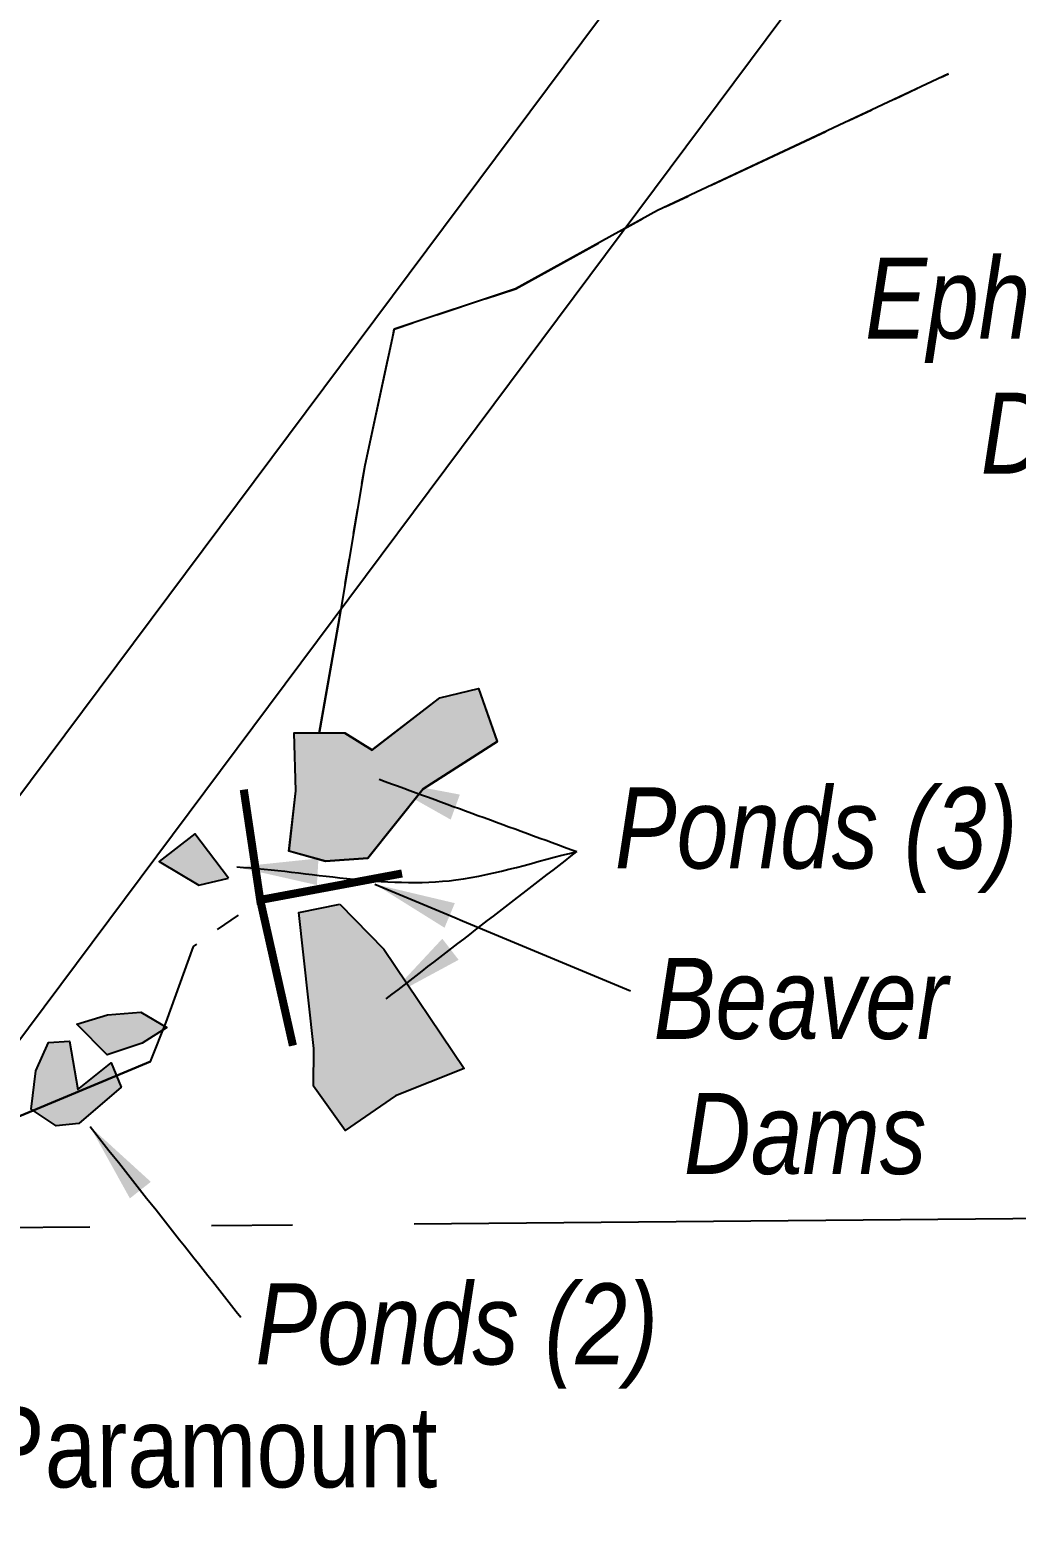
# Model space of a CAD drawing. Extents: x 538089 to 546766, y 6046620 to 6052605.
# Drawn here: x 544868.6 to 544990.2, y 6050039.5 to 6050222.3 of the extents above; entities that cross this region are included whole.
import ezdxf

# ---------------------------------------------------------------- set-up
doc = ezdxf.new("R2010")
doc.units = 0
doc.header["$LTSCALE"] = 5
doc.linetypes.add('foc-QUARTERLINE', pattern=[33, 25, -3, 2, -3])
doc.linetypes.add('foc-TOPO-ephemeral', pattern=[6.25, 3.125, -0.625, 0.625, -0.625, 0.625, -0.625])
doc.layers.add('AS-GENERAL', color=48, linetype='Continuous', lineweight=18)
doc.layers.add('F-RW-T', color=190, linetype='Continuous', lineweight=9)
for name, color, linetype in [('F-RW', 190, 'Continuous'), ('L-QSEC', 8, 'foc-QUARTERLINE'), ('T-DRAW', 143, 'foc-TOPO-ephemeral'), ('T-WATER', 160, 'Continuous'), ('T-WATER-H', 133, 'Continuous'), ('T-WATER-T', 170, 'Continuous')]:
    doc.layers.add(name, color=color, linetype=linetype)
doc.styles.add('80CG', font='ARIALN.TTF', dxfattribs={"height": 10})
doc.styles.add('80L', font='ARIALN.TTF', dxfattribs={"height": 10})
doc.styles.add('80LS', font='ARIALNI.TTF', dxfattribs={"height": 10})
doc.styles.add('foc-LtypeFont', font='ARIALN.TTF', dxfattribs={"height": 7.35})
doc.linetypes.add('foc-TOPO-flowdirection-NOLINE', pattern='A,0,[">",foc-LtypeFont,S=0.3,R=0,X=0,Y=-0.945],-20,[">",foc-LtypeFont,S=0.3,R=0,X=0,Y=-0.945],0', length=20)
doc.dimstyles.new('Compass 5 000', dxfattribs={"dimscale": 5, "dimtxt": 9, "dimasz": 2, "dimexe": 0.2, "dimexo": 0.0625, "dimgap": 0.5, "dimtad": 0, "dimtih": 1, "dimtoh": 1, "dimzin": 0, "dimdsep": 46, "dimtxsty": '80CG', "dimcen": 0.1, "dimse1": 1, "dimse2": 1, "dimclrd": 256, "dimclrt": 256, "dimaunit": 1, "dimadec": 4, "dimazin": 0, "dimtfac": 0.06, "dimtofl": 0, "dimtmove": 0, "dimatfit": 1, "dimfxl": 0.2, "dimtolj": 1, "dimtzin": 0, "dimlwd": -1, "dimarcsym": 0})

# ---------------------------------------------------------------- blocks, each defined once
blk = doc.blocks.new('*D485')
at = {"layer": 'F-RW-T', "transparency": 16777216}
for p, q in [((544803.13, 6050059.31), (544795.1, 6050065.27)), ((544833.67, 6050036.69), (544841.71, 6050030.74)), ((544841.71, 6050030.74), (544851.71, 6050030.74))]:
    blk.add_line(p, q, dxfattribs=at)
for points in [[(544804.12, 6050060.65), (544802.14, 6050057.97), (544811.17, 6050053.36)], [(544834.67, 6050038.03), (544832.68, 6050035.35), (544825.64, 6050042.64)]]:
    blk.add_solid(points, dxfattribs=at)
at = {"layer": 'F-RW-T', "transparency": 16777216, "insert": (544890.8, 6050030.74), "char_height": 10, "attachment_point": 5, "style": '80CG'}
blk.add_mtext('\\A1;Paramount\\P18.00 P/L R/W\\PPLA 940101', dxfattribs=at)

msp = doc.modelspace()

# ---------------------------------------------------------------- hatches: boundary and pattern name
at = {"layer": 'T-WATER-H'}
h = msp.add_hatch(color=256, dxfattribs=at)
h.dxf.hatch_style = 1
h.paths.add_polyline_path([(544910.242, 6050120.036), (544905.035, 6050119.664), (544900.525, 6050120.927), (544901.376, 6050128.374), (544901.168, 6050135.528), (544907.4, 6050135.49), (544910.764, 6050133.393), (544919.126, 6050139.827), (544923.888, 6050140.993), (544926.178, 6050134.441), (544917.077, 6050128.588)])
h = msp.add_hatch(color=256, dxfattribs=at)
h.dxf.hatch_style = 1
h.paths.add_polyline_path([(544893.054, 6050117.628), (544888.915, 6050123.063), (544884.537, 6050119.668), (544889.416, 6050116.744)])
h = msp.add_hatch(color=256, dxfattribs=at)
h.dxf.hatch_style = 1
h.paths.add_polyline_path([(544906.78, 6050114.397), (544912.233, 6050108.839), (544922.125, 6050094.152), (544913.654, 6050090.785), (544907.46, 6050086.487), (544903.541, 6050091.976), (544903.594, 6050096.619), (544902.928, 6050102.552), (544901.728, 6050113.394)])
h = msp.add_hatch(color=256, dxfattribs=at)
h.dxf.hatch_style = 1
h.paths.add_polyline_path([(544882.418, 6050097.274), (544878.128, 6050095.818), (544874.363, 6050099.591), (544878.157, 6050100.771), (544882.254, 6050101.07), (544885.476, 6050099.181)])
h = msp.add_hatch(color=256, dxfattribs=at)
h.dxf.hatch_style = 1
h.paths.add_polyline_path([(544869.315, 6050093.844), (544870.904, 6050097.327), (544873.465, 6050097.507), (544874.495, 6050091.551), (544874.497, 6050091.553), (544878.601, 6050094.854), (544879.858, 6050091.824), (544874.642, 6050087.36), (544871.817, 6050087.075), (544868.732, 6050089.133)])

# ---------------------------------------------------------------- linework, layer by layer
at = {"layer": 'AS-GENERAL', "const_width": 0.999, "flags": 128}
for points in [[(544914.462, 6050118.187), (544896.979, 6050114.922), (544894.957, 6050128.525)], [(544901.014, 6050096.955), (544896.979, 6050114.922)]]:
    msp.add_lwpolyline(points, dxfattribs=at)
at = {"layer": 'F-RW'}
msp.add_lwpolyline([(545649.382, 6050653.136), (545622.563, 6050652.718), (545579.642, 6050642.72), (545549.551, 6050635.711), (545534.438, 6050632.19), (545080.077, 6050382.902), (544735.713, 6049921.24), (544534.061, 6049267.939), (544515.177, 6049267.758), (544719.54, 6049929.841), (544992.664, 6050295.793), (544855.371, 6051951.15), (544855.43, 6051977.172), (544857.226, 6052060.62), (544857.276, 6052062.95), (544857.432, 6052070.222), (544857.76, 6052085.419), (544856.737, 6052085.409), (544849.149, 6052085.324), (544731.114, 6052084.001), (544631.448, 6052082.885)], dxfattribs=at)
at = {"layer": 'L-QSEC'}
msp.add_line((544750.976, 6050073.504), (545555.134, 6050080.702), dxfattribs=at)
at = {"layer": 'T-DRAW', "linetype": 'foc-TOPO-flowdirection-NOLINE', "flags": 128}
msp.add_lwpolyline([(544981.827, 6050216.821), (544945.948, 6050199.931), (544928.467, 6050190.275), (544913.503, 6050185.296), (544909.892, 6050168.5), (544906.553, 6050148.551), (544904.232, 6050135.448)], dxfattribs=at)
at = {"layer": 'T-DRAW', "flags": 128}
for points in [[(544904.239, 6050135.47), (544906.56, 6050148.573), (544909.899, 6050168.522), (544913.51, 6050185.318), (544928.474, 6050190.297), (544945.955, 6050199.953), (544981.827, 6050216.821)], [(544883.478, 6050095.014), (544885.385, 6050099.85), (544888.779, 6050109.2), (544896.979, 6050114.922)]]:
    msp.add_lwpolyline(points, dxfattribs=at)
at = {"layer": 'T-WATER', "flags": 128}
for points in [[(544910.242, 6050120.036), (544905.035, 6050119.664), (544900.525, 6050120.927), (544901.376, 6050128.374), (544901.168, 6050135.528), (544907.4, 6050135.49), (544910.764, 6050133.393), (544919.126, 6050139.827), (544923.888, 6050140.993), (544926.178, 6050134.441), (544917.077, 6050128.588)], [(544893.054, 6050117.628), (544888.915, 6050123.063), (544884.537, 6050119.668), (544889.416, 6050116.744)], [(544906.78, 6050114.397), (544912.233, 6050108.839), (544922.125, 6050094.152), (544913.654, 6050090.785), (544907.46, 6050086.487), (544903.541, 6050091.976), (544903.594, 6050096.619), (544902.928, 6050102.552), (544901.728, 6050113.394)]]:
    msp.add_lwpolyline(points, close=True, dxfattribs=at)
for points in [[(544923.895, 6050141.015), (544926.185, 6050134.463), (544917.084, 6050128.61), (544910.249, 6050120.058), (544905.042, 6050119.686), (544900.532, 6050120.949), (544901.383, 6050128.396), (544901.175, 6050135.55), (544907.407, 6050135.512), (544910.771, 6050133.415), (544919.133, 6050139.849)], [(544882.418, 6050097.274), (544878.128, 6050095.818), (544874.363, 6050099.591), (544878.157, 6050100.771), (544882.254, 6050101.07), (544885.476, 6050099.181), (544882.418, 6050097.274)], [(544869.315, 6050093.844), (544870.904, 6050097.327), (544873.465, 6050097.507), (544874.495, 6050091.551), (544874.497, 6050091.553), (544878.601, 6050094.854), (544879.858, 6050091.824), (544874.642, 6050087.36), (544871.817, 6050087.075), (544868.732, 6050089.133), (544869.315, 6050093.844)], [(544694.778, 6050078.936), (544702.829, 6050080.129), (544712.777, 6050069.947), (544727.032, 6050072.449), (544736.163, 6050068.887), (544743.398, 6050072.062), (544754.719, 6050071.198), (544756.029, 6050070.583), (544756.873, 6050069.913), (544764.966, 6050067.631), (544770.659, 6050076.441), (544781.179, 6050073.278), (544789.823, 6050077.782), (544803.003, 6050080.005), (544814.744, 6050077.441), (544821.336, 6050075.844), (544825.7, 6050078.805), (544840.547, 6050082.427), (544861.498, 6050085.841), (544883.478, 6050095.014)]]:
    msp.add_lwpolyline(points, dxfattribs=at)
at = {"layer": 'T-WATER', "linetype": 'foc-TOPO-flowdirection-NOLINE', "flags": 128}
msp.add_lwpolyline([(544883.478, 6050095.014), (544861.498, 6050085.841), (544840.547, 6050082.427), (544825.7, 6050078.805), (544821.336, 6050075.844), (544814.744, 6050077.441), (544803.003, 6050080.005), (544789.823, 6050077.782), (544781.179, 6050073.278), (544770.659, 6050076.441), (544764.966, 6050067.631), (544756.873, 6050069.913), (544756.029, 6050070.583), (544754.719, 6050071.198), (544743.398, 6050072.062), (544736.163, 6050068.887), (544727.032, 6050072.449), (544712.777, 6050069.947), (544702.829, 6050080.129), (544694.778, 6050078.936)], dxfattribs=at)

# ---------------------------------------------------------------- texts
at = {"layer": 'T-WATER-T', "char_height": 9.99475, "attachment_point": 1}
for s, width, insert, style in [('\\pi0.34079;Ephemeral \\P\\pi14.6;Draw', 55.97995, (544971.19, 6050194.148), '80LS'), ('\\pi0.80646;Ponds (3)', 50.03906, (544939.876, 6050128.799), '80LS'), ('\\pi0.30864;{\\fArial Narrow|b0|i1|c0|p34;Beaver \\P\\pi4.0379;Dams}', 37.39195, (544945.152, 6050107.778), '80L'), ('\\pi0.61888;Ponds (2)', 49.66389, (544895.769, 6050067.636), '80LS')]:
    msp.add_mtext_dynamic_manual_height_columns(s, width=width, gutter_width=50, heights=[0], dxfattribs=dict(at, insert=insert, style=style))

# ---------------------------------------------------------------- dimensions: what is measured, and where the dimension line sits
at = {"layer": 'F-RW-T'}
dim = msp.add_linear_dim(base=(544811.168, 6050053.361), p1=(544796.68, 6050003.549), p2=(544782.21, 6050014.267), angle=143.47209, text='Paramount\\P18.00 P/L R/W\\PPLA 940101', dimstyle='Compass 5 000', dxfattribs=at)
dim.commit()
dim.dimension.update_dxf_attribs({"geometry": '*D485', "text_midpoint": (544890.795, 6050030.739), "dimtype": 161})

# ---------------------------------------------------------------- leaders
at = {"layer": 'T-WATER-T', "path_type": 1}
for points in [[(544911.633, 6050129.812), (544936.019, 6050120.884)], [(544894.084, 6050118.99), (544921.098, 6050117.394), (544936.019, 6050120.884)], [(544912.52, 6050102.722), (544936.019, 6050120.884)], [(544911.108, 6050116.869), (544942.607, 6050103.698)], [(544876.007, 6050086.983), (544894.614, 6050063.449)]]:
    msp.add_leader(points, dimstyle='Compass 5 000', override={"dimgap": 0.5, "dimtad": 0}, dxfattribs=at)

doc.saveas('drawing.dxf')
